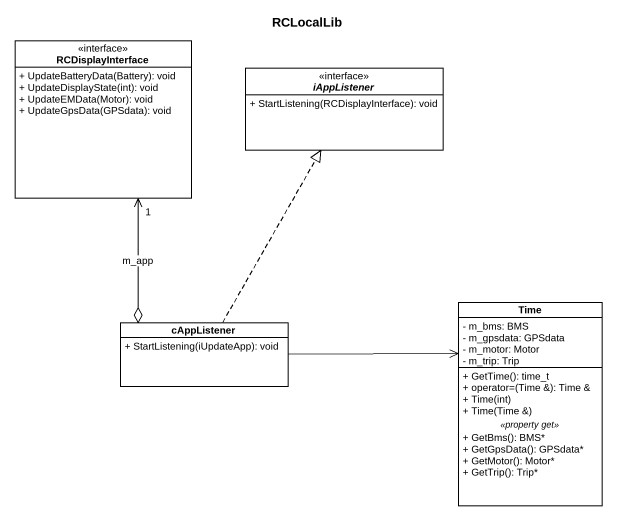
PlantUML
@startuml
title RCLocalLib
hide circle
hide empty members
skinparam classAttributeIconSize 0
class RCDisplayInterface <<interface>> {
  + UpdateBatteryData(Battery): void
  + UpdateDisplayState(int): void
  + UpdateEMData(Motor): void
  + UpdateGpsData(GPSdata): void
}
interface iAppListener <<interface>> {
  + StartListening(RCDisplayInterface): void
}
class Time {
  - m_bms: BMS
  - m_gpsdata: GPSdata
  - m_motor: Motor
  - m_trip: Trip
  --
  + GetTime(): time_t
  + operator=(Time &): Time &
  + Time(int)
  + Time(Time &)
  .. <<property get>> ..
  + GetBms(): BMS*
  + GetGpsData(): GPSdata*
  + GetMotor(): Motor*
  + GetTrip(): Trip*
}
class cAppListener {
  + StartListening(iUpdateApp): void
}
cAppListener o-up-> "1" RCDisplayInterface : m_app
cAppListener .up.|> iAppListener
cAppListener -right-> Time
@enduml
